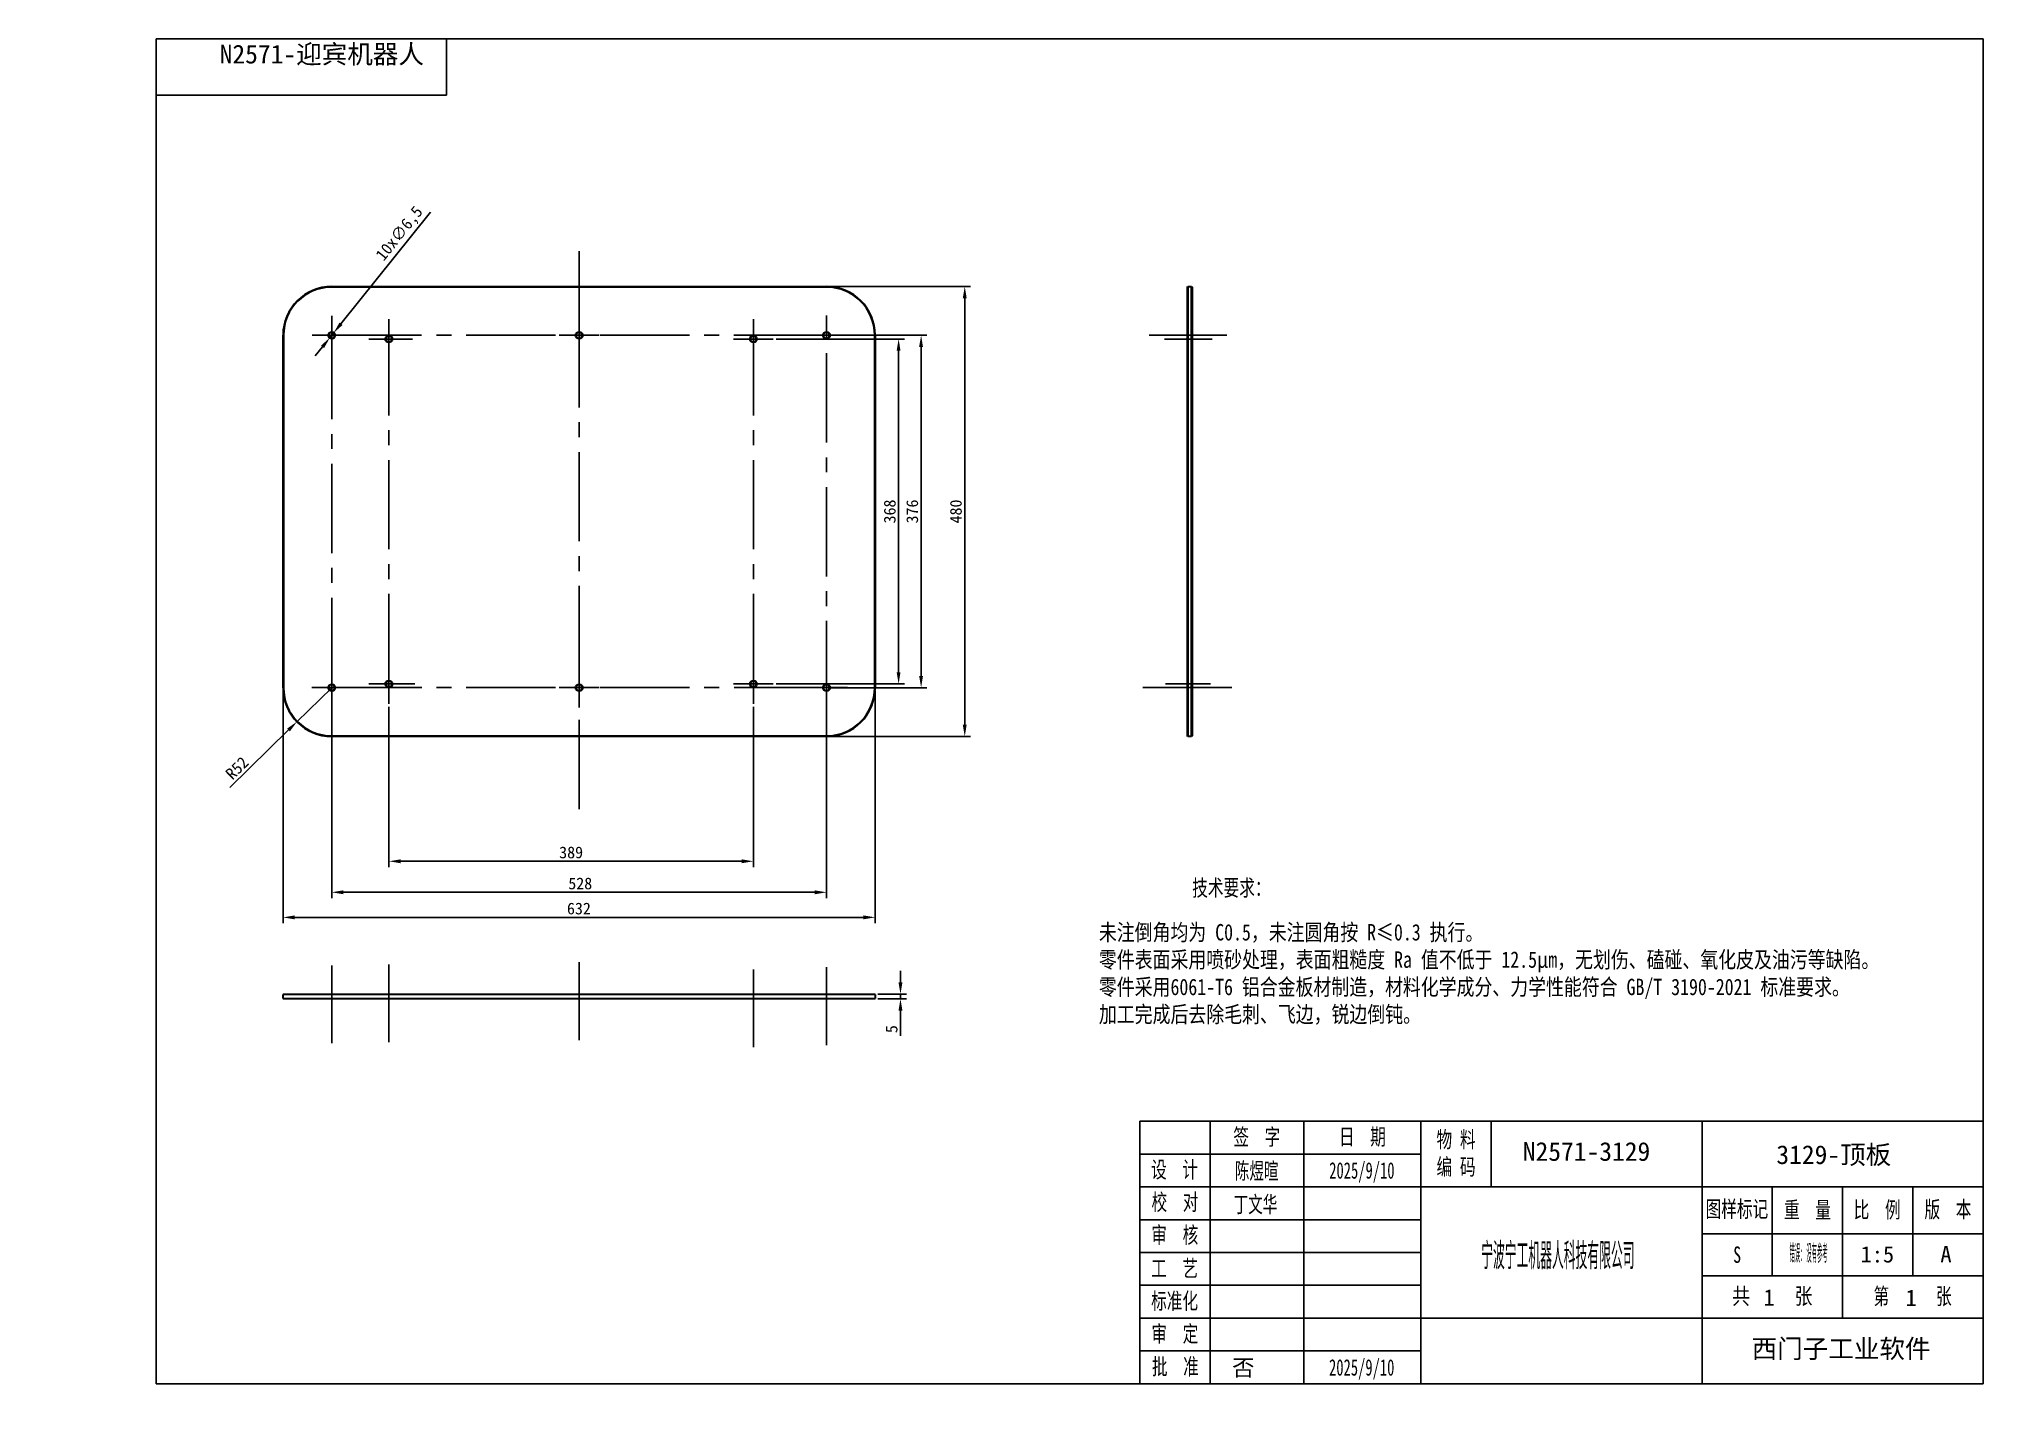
# Model space of a CAD drawing. Header units: millimetres. Extents: x 0 to 415, y 0 to 292.
import ezdxf
from ezdxf import colors
from ezdxf.entities.mleader import LeaderData, LeaderLine
from ezdxf.math import Vec2, Vec3

# ---------------------------------------------------------------- set-up
doc = ezdxf.new("R2010")
doc.units = ezdxf.units.MM
doc.linetypes.add('CENTER2', pattern=[28.575, 19.05, -3.175, 3.175, -3.175])
for name, color, linetype in [('3129-顶板', 7, 'Continuous'), ('Default', 7, 'Continuous'), ('图框', 7, 'Continuous')]:
    doc.layers.add(name, color=color, linetype=linetype)
doc.styles.add('SEACAD_Arial', font='arial.ttf', dxfattribs={"width": 0.8})
doc.dimstyles.new('ISO-25', dxfattribs={"dimtxt": 2.5, "dimasz": 2.5, "dimexe": 1.25, "dimexo": 0.625, "dimtad": 1, "dimlfac": 5, "dimtxsty": 'Standard', "dimcen": 2.5, "dimadec": 0, "dimazin": 0, "dimtfac": 1, "dimtmove": 0, "dimatfit": 3, "dimfxl": 1, "dimarcsym": 0})

# ---------------------------------------------------------------- blocks, each defined once
blk = doc.blocks.new('SE')
at = {"layer": '3129-顶板', "color": 7, "linetype": 'Continuous', "lineweight": 30}
for p, q in [((62.51, 239.14), (168.11, 239.14)), ((168.11, 239.04), (62.51, 239.04)), ((52.11, 153.54), (52.11, 228.74)), ((52.21, 228.74), (52.21, 153.54)), ((178.41, 153.54), (178.41, 228.74)), ((178.51, 228.74), (178.51, 153.54)), ((62.51, 143.24), (168.11, 143.24)), ((168.11, 143.14), (62.51, 143.14))]:
    blk.add_line(p, q, dxfattribs=at)
for centre, radius in [((62.51, 228.74), 0.75), ((62.51, 228.74), 0.65), ((74.71, 227.94), 0.75), ((74.71, 227.94), 0.65), ((115.31, 228.74), 0.75), ((115.31, 228.74), 0.65), ((152.51, 227.94), 0.75), ((152.51, 227.94), 0.65), ((168.11, 228.74), 0.75), ((168.11, 228.74), 0.65), ((62.51, 153.54), 0.75), ((62.51, 153.54), 0.65), ((74.71, 154.34), 0.75), ((74.71, 154.34), 0.65), ((115.31, 153.54), 0.75), ((115.31, 153.54), 0.65), ((152.51, 154.34), 0.75), ((152.51, 154.34), 0.65), ((168.11, 153.54), 0.75), ((168.11, 153.54), 0.65)]:
    blk.add_circle(centre, radius, dxfattribs=at)
for centre, radius, start, end in [((62.51, 228.74), 10.4, 90, 180), ((62.51, 228.74), 10.3, 90, 180), ((168.11, 228.74), 10.4, 0, 90), ((168.11, 228.74), 10.3, 0, 90), ((62.51, 153.54), 10.4, 180, 270), ((62.51, 153.54), 10.3, 180, 270), ((168.11, 153.54), 10.3, 270, 0), ((168.11, 153.54), 10.4, 270, 0)]:
    blk.add_arc(centre, radius, start, end, dxfattribs=at)
blk = doc.blocks.new('SE1')
at = {"layer": '3129-顶板', "color": 7, "linetype": 'Continuous', "lineweight": 30}
for p, q in [((52.21, 88.13), (52.11, 88.03)), ((52.11, 87.23), (52.11, 88.03)), ((62.51, 88.03), (52.11, 88.03)), ((52.11, 87.23), (62.51, 87.23)), ((52.11, 87.23), (52.21, 87.13)), ((52.21, 88.13), (62.51, 88.13)), ((62.51, 88.13), (168.11, 88.13)), ((168.11, 88.03), (62.51, 88.03)), ((62.51, 87.23), (168.11, 87.23)), ((168.11, 88.13), (178.41, 88.13)), ((178.51, 88.03), (168.11, 88.03)), ((168.11, 87.23), (178.51, 87.23)), ((178.51, 88.03), (178.41, 88.13)), ((178.41, 87.13), (178.51, 87.23)), ((178.51, 88.03), (178.51, 87.23)), ((62.51, 87.13), (52.21, 87.13)), ((168.11, 87.13), (62.51, 87.13)), ((178.41, 87.13), (168.11, 87.13))]:
    blk.add_line(p, q, dxfattribs=at)
blk = doc.blocks.new('SE2')
at = {"layer": '3129-顶板', "color": 7, "linetype": 'Continuous', "lineweight": 30}
for p, q in [((245.16, 239.04), (245.26, 239.14)), ((245.16, 228.74), (245.16, 239.04)), ((245.26, 239.14), (246.06, 239.14)), ((245.26, 239.14), (245.26, 228.74)), ((246.06, 228.74), (246.06, 239.14)), ((246.06, 239.14), (246.16, 239.04)), ((246.16, 239.04), (246.16, 228.74)), ((245.16, 153.54), (245.16, 228.74)), ((245.26, 228.74), (245.26, 153.54)), ((246.06, 153.54), (246.06, 228.74)), ((246.16, 228.74), (246.16, 153.54)), ((245.16, 143.24), (245.16, 153.54)), ((245.26, 153.54), (245.26, 143.14)), ((246.06, 143.14), (246.06, 153.54)), ((246.16, 153.54), (246.16, 143.24)), ((245.26, 143.14), (245.16, 143.24)), ((246.06, 143.14), (245.26, 143.14)), ((246.16, 143.24), (246.06, 143.14))]:
    blk.add_line(p, q, dxfattribs=at)
blk = doc.blocks.new('_DOT')
at = {"color": 0}
blk.add_line((0, 0), (-1, 0), dxfattribs=at)
at = {"color": 0, "const_width": 0.333}
blk.add_lwpolyline([(-0.1665, 0, 1), (0.1665, 0, 1)], format="xyb", close=True, dxfattribs=at)
blk = doc.blocks.new('*U18')
at = {"color": 0, "linetype": 'CENTER2', "transparency": 16777216}
for p, q in [((-4.15, 0), (-0.13, 0)), ((0, 0.13), (0, 4.15)), ((0.13, 0), (108.23, 0)), ((0, -4.15), (0, -0.13))]:
    blk.add_line(p, q, dxfattribs=at)
at = {"color": 0, "linetype": 'Continuous', "transparency": 16777216}
for p, q in [((-0.07, 0), (0.07, 0)), ((0, -0.07), (0, 0.07))]:
    blk.add_line(p, q, dxfattribs=at)
blk = doc.blocks.new('*U19')
at = {"color": 0, "linetype": 'CENTER2', "transparency": 16777216}
for p, q in [((0, 0.15), (0, 4.25)), ((-4.25, 0), (-0.15, 0)), ((0.15, 0), (5.03, 0)), ((0, -4.25), (0, -0.15))]:
    blk.add_line(p, q, dxfattribs=at)
at = {"color": 0, "linetype": 'Continuous', "transparency": 16777216}
for p, q in [((-0.08, 0), (0.08, 0)), ((0, -0.08), (0, 0.08))]:
    blk.add_line(p, q, dxfattribs=at)
blk = doc.blocks.new('*U20')
at = {"color": 0, "linetype": 'CENTER2', "transparency": 16777216}
for p, q in [((0, 0.15), (0, 17.95)), ((-4.25, 0), (-0.15, 0)), ((0.15, 0), (4.25, 0)), ((0, -101.12), (0, -0.15))]:
    blk.add_line(p, q, dxfattribs=at)
at = {"color": 0, "linetype": 'Continuous', "transparency": 16777216}
for p, q in [((-0.08, 0), (0.08, 0)), ((0, -0.08), (0, 0.08))]:
    blk.add_line(p, q, dxfattribs=at)
blk = doc.blocks.new('*U21')
at = {"color": 0, "linetype": 'CENTER2', "transparency": 16777216}
for p, q in [((0, 0.15), (0, 4.25)), ((-4.25, 0), (-0.15, 0)), ((0.15, 0), (4.25, 0)), ((0, -4.25), (0, -0.15))]:
    blk.add_line(p, q, dxfattribs=at)
at = {"color": 0, "linetype": 'Continuous', "transparency": 16777216}
for p, q in [((-0.075, 0), (0.075, 0)), ((0, -0.075), (0, 0.075))]:
    blk.add_line(p, q, dxfattribs=at)
blk = doc.blocks.new('*U22')
at = {"color": 0, "linetype": 'CENTER2', "transparency": 16777216}
for p, q in [((0, 0.15), (0, 4.25)), ((-4.25, 0), (-0.15, 0)), ((0.15, 0), (4.25, 0)), ((0, -80.02), (0, -0.15))]:
    blk.add_line(p, q, dxfattribs=at)
at = {"color": 0, "linetype": 'Continuous', "transparency": 16777216}
for p, q in [((-0.07, 0), (0.07, 0)), ((0, -0.07), (0, 0.07))]:
    blk.add_line(p, q, dxfattribs=at)
blk = doc.blocks.new('*U23')
at = {"color": 0, "linetype": 'CENTER2', "transparency": 16777216}
for p, q in [((0, 0.15), (0, 78.49)), ((-4.25, 0), (-0.15, 0)), ((0.15, 0), (110.09, 0)), ((0, -4.25), (0, -0.15))]:
    blk.add_line(p, q, dxfattribs=at)
at = {"color": 0, "linetype": 'Continuous', "transparency": 16777216}
for p, q in [((-0.07, 0), (0.07, 0)), ((0, -0.07), (0, 0.07))]:
    blk.add_line(p, q, dxfattribs=at)
blk = doc.blocks.new('*U24')
at = {"color": 0, "linetype": 'CENTER2', "transparency": 16777216}
for p, q in [((0, 0.15), (0, 71.99)), ((-4.25, 0), (-0.15, 0)), ((0.15, 0), (5.51, 0)), ((0, -4.25), (0, -0.15))]:
    blk.add_line(p, q, dxfattribs=at)
at = {"color": 0, "linetype": 'Continuous', "transparency": 16777216}
for p, q in [((-0.08, 0), (0.08, 0)), ((0, -0.08), (0, 0.08))]:
    blk.add_line(p, q, dxfattribs=at)
blk = doc.blocks.new('*U25')
at = {"color": 0, "linetype": 'CENTER2', "transparency": 16777216}
for p, q in [((0, 0.15), (0, 4.25)), ((-4.25, 0), (-0.15, 0)), ((0.15, 0), (4.25, 0)), ((0, -4.25), (0, -0.15))]:
    blk.add_line(p, q, dxfattribs=at)
at = {"color": 0, "linetype": 'Continuous', "transparency": 16777216}
for p, q in [((-0.075, 0), (0.075, 0)), ((0, -0.075), (0, 0.075))]:
    blk.add_line(p, q, dxfattribs=at)
blk = doc.blocks.new('*U26')
at = {"color": 0, "linetype": 'CENTER2', "transparency": 16777216}
for p, q in [((0, 0.15), (0, 70.38)), ((-4.25, 0), (-0.15, 0)), ((0.15, 0), (4.25, 0)), ((0, -4.25), (0, -0.15))]:
    blk.add_line(p, q, dxfattribs=at)
at = {"color": 0, "linetype": 'Continuous', "transparency": 16777216}
for p, q in [((-0.08, 0), (0.08, 0)), ((0, -0.08), (0, 0.08))]:
    blk.add_line(p, q, dxfattribs=at)
blk = doc.blocks.new('*U27')
at = {"color": 0, "linetype": 'CENTER2', "transparency": 16777216}
for p, q in [((0, 0.15), (0, 4.25)), ((-4.25, 0), (-0.15, 0)), ((0.15, 0), (4.25, 0)), ((0, -4.25), (0, -0.15))]:
    blk.add_line(p, q, dxfattribs=at)
at = {"color": 0, "linetype": 'Continuous', "transparency": 16777216}
for p, q in [((-0.075, 0), (0.075, 0)), ((0, -0.075), (0, 0.075))]:
    blk.add_line(p, q, dxfattribs=at)
blk = doc.blocks.new('*D29')
at = {"color": 0, "lineweight": -2, "transparency": 16777216}
for p, q in [((168.74, 228.74), (189.56, 228.74)), ((188.31, 226.24), (188.31, 156.04)), ((168.74, 153.54), (189.56, 153.54))]:
    blk.add_line(p, q, dxfattribs=at)
at = {"color": 0, "transparency": 16777216}
for points in [[(187.89, 226.24), (188.72, 226.24), (188.31, 228.74)], [(187.89, 156.04), (188.72, 156.04), (188.31, 153.54)]]:
    blk.add_solid(points, dxfattribs=at)
at = {"layer": 'Defpoints', "color": 0, "transparency": 16777216}
for p in [(168.11, 228.74), (168.11, 153.54), (188.31, 153.54)]:
    blk.add_point(p, dxfattribs=at)
at = {"color": 0, "transparency": 16777216, "insert": (186.43, 191.14), "char_height": 2.5, "attachment_point": 5, "rotation": 90}
blk.add_mtext('376', dxfattribs=at)
blk = doc.blocks.new('*D30')
at = {"color": 0, "lineweight": -2, "transparency": 16777216}
for p, q in [((52.11, 152.92), (52.11, 103.27)), ((178.51, 152.92), (178.51, 103.27)), ((54.61, 104.52), (176.01, 104.52))]:
    blk.add_line(p, q, dxfattribs=at)
at = {"color": 0, "transparency": 16777216}
for points in [[(54.61, 104.93), (54.61, 104.1), (52.11, 104.52)], [(176.01, 104.93), (176.01, 104.1), (178.51, 104.52)]]:
    blk.add_solid(points, dxfattribs=at)
at = {"layer": 'Defpoints', "color": 0, "transparency": 16777216}
for p in [(52.11, 153.54), (178.51, 153.54), (178.51, 104.52)]:
    blk.add_point(p, dxfattribs=at)
at = {"color": 0, "transparency": 16777216, "insert": (115.27, 106.39), "char_height": 2.5, "attachment_point": 5}
blk.add_mtext('632', dxfattribs=at)
blk = doc.blocks.new('*D31')
at = {"color": 0, "lineweight": -2, "transparency": 16777216}
for p, q in [((62.51, 152.92), (62.51, 108.62)), ((168.11, 152.92), (168.11, 108.62)), ((65.01, 109.87), (165.61, 109.87))]:
    blk.add_line(p, q, dxfattribs=at)
at = {"color": 0, "transparency": 16777216}
for points in [[(65.01, 110.29), (65.01, 109.45), (62.51, 109.87)], [(165.61, 110.29), (165.61, 109.45), (168.11, 109.87)]]:
    blk.add_solid(points, dxfattribs=at)
at = {"layer": 'Defpoints', "color": 0, "transparency": 16777216}
for p in [(62.51, 153.54), (168.11, 153.54), (168.11, 109.87)]:
    blk.add_point(p, dxfattribs=at)
at = {"color": 0, "transparency": 16777216, "insert": (115.56, 111.74), "char_height": 2.5, "attachment_point": 5}
blk.add_mtext('528', dxfattribs=at)
blk = doc.blocks.new('*D32')
at = {"color": 0, "lineweight": -2, "transparency": 16777216}
for p, q in [((62.51, 153.54), (55.08, 146.27)), ((40.77, 132.27), (53.29, 144.52))]:
    blk.add_line(p, q, dxfattribs=at)
at = {"color": 0, "transparency": 16777216}
blk.add_solid([(53, 144.82), (53.58, 144.22), (55.08, 146.27)], dxfattribs=at)
at = {"layer": 'Defpoints', "color": 0, "transparency": 16777216}
for p in [(62.51, 153.54), (55.08, 146.27)]:
    blk.add_point(p, dxfattribs=at)
at = {"color": 0, "transparency": 16777216, "insert": (42.29, 136.38), "char_height": 2.5, "attachment_point": 5, "rotation": 44.3788}
blk.add_mtext('R52', dxfattribs=at)
blk = doc.blocks.new('*D33')
at = {"color": 0, "lineweight": -2, "transparency": 16777216}
for p, q in [((83.57, 255.05), (64.48, 231.2)), ((62.11, 228.23), (62.92, 229.25)), ((60.54, 226.28), (58.98, 224.33))]:
    blk.add_line(p, q, dxfattribs=at)
at = {"color": 0, "transparency": 16777216}
for points in [[(64.16, 231.46), (64.81, 230.94), (62.92, 229.25)], [(60.22, 226.54), (60.87, 226.02), (62.11, 228.23)]]:
    blk.add_solid(points, dxfattribs=at)
at = {"layer": 'Defpoints', "color": 0, "transparency": 16777216}
for p in [(62.92, 229.25), (62.11, 228.23)]:
    blk.add_point(p, dxfattribs=at)
at = {"color": 0, "transparency": 16777216, "insert": (77.13, 250.33), "char_height": 2.5, "attachment_point": 5, "rotation": 51.3212}
blk.add_mtext('10x∅6,5', dxfattribs=at)
blk = doc.blocks.new('*D34')
at = {"color": 0, "lineweight": -2, "transparency": 16777216}
for p, q in [((168.74, 239.14), (198.88, 239.14)), ((197.63, 236.64), (197.63, 145.64)), ((168.74, 143.14), (198.88, 143.14))]:
    blk.add_line(p, q, dxfattribs=at)
at = {"color": 0, "transparency": 16777216}
for points in [[(197.21, 236.64), (198.04, 236.64), (197.63, 239.14)], [(197.21, 145.64), (198.04, 145.64), (197.63, 143.14)]]:
    blk.add_solid(points, dxfattribs=at)
at = {"layer": 'Defpoints', "color": 0, "transparency": 16777216}
for p in [(168.11, 239.14), (168.11, 143.14), (197.63, 143.14)]:
    blk.add_point(p, dxfattribs=at)
at = {"color": 0, "transparency": 16777216, "insert": (195.75, 191.14), "char_height": 2.5, "attachment_point": 5, "rotation": 90}
blk.add_mtext('480', dxfattribs=at)
blk = doc.blocks.new('*D35')
at = {"color": 0, "lineweight": -2, "transparency": 16777216}
for p, q in [((157.39, 227.94), (184.76, 227.94)), ((183.51, 225.44), (183.51, 156.84)), ((157.39, 154.34), (184.76, 154.34))]:
    blk.add_line(p, q, dxfattribs=at)
at = {"color": 0, "transparency": 16777216}
for points in [[(183.09, 225.44), (183.92, 225.44), (183.51, 227.94)], [(183.09, 156.84), (183.92, 156.84), (183.51, 154.34)]]:
    blk.add_solid(points, dxfattribs=at)
at = {"layer": 'Defpoints', "color": 0, "transparency": 16777216}
for p in [(156.76, 227.94), (156.76, 154.34), (183.51, 154.34)]:
    blk.add_point(p, dxfattribs=at)
at = {"color": 0, "transparency": 16777216, "insert": (181.63, 191.14), "char_height": 2.5, "attachment_point": 5, "rotation": 90}
blk.add_mtext('368', dxfattribs=at)
blk = doc.blocks.new('*D36')
at = {"color": 0, "lineweight": -2, "transparency": 16777216}
for p, q in [((183.91, 90.63), (183.91, 93.13)), ((179.04, 88.13), (185.16, 88.13)), ((183.91, 88.13), (183.91, 87.13)), ((179.04, 87.13), (185.16, 87.13)), ((183.91, 84.63), (183.91, 79.21))]:
    blk.add_line(p, q, dxfattribs=at)
at = {"color": 0, "transparency": 16777216}
for points in [[(183.49, 90.63), (184.32, 90.63), (183.91, 88.13)], [(183.49, 84.63), (184.32, 84.63), (183.91, 87.13)]]:
    blk.add_solid(points, dxfattribs=at)
at = {"layer": 'Defpoints', "color": 0, "transparency": 16777216}
for p in [(178.41, 88.13), (178.41, 87.13), (183.91, 87.13)]:
    blk.add_point(p, dxfattribs=at)
at = {"color": 0, "transparency": 16777216, "insert": (182.03, 80.67), "char_height": 2.5, "attachment_point": 5, "rotation": 90}
blk.add_mtext('5', dxfattribs=at)
blk = doc.blocks.new('*D37')
at = {"color": 0, "lineweight": -2, "transparency": 16777216}
for p, q in [((74.71, 149.47), (74.71, 115.24)), ((152.51, 149.47), (152.51, 115.24)), ((77.21, 116.49), (150.01, 116.49))]:
    blk.add_line(p, q, dxfattribs=at)
at = {"color": 0, "transparency": 16777216}
for points in [[(77.21, 116.9), (77.21, 116.07), (74.71, 116.49)], [(150.01, 116.9), (150.01, 116.07), (152.51, 116.49)]]:
    blk.add_solid(points, dxfattribs=at)
at = {"layer": 'Defpoints', "color": 0, "transparency": 16777216}
for p in [(74.71, 150.09), (152.51, 150.09), (152.51, 116.49)]:
    blk.add_point(p, dxfattribs=at)
at = {"color": 0, "transparency": 16777216, "insert": (113.61, 118.36), "char_height": 2.5, "attachment_point": 5}
blk.add_mtext('389', dxfattribs=at)

msp = doc.modelspace()

# ---------------------------------------------------------------- linework, layer by layer
at = {"color": 1, "linetype": 'CENTER2'}
for p, q in [((236.9848, 228.7423), (253.5482, 228.7423)), ((240.259, 227.9423), (250.4159, 227.9423)), ((240.4838, 154.3423), (250.0662, 154.3423)), ((235.6196, 153.5423), (256.0727, 153.5423)), ((62.5127, 94.2718), (62.5127, 77.658)), ((74.7127, 94.4686), (74.7127, 77.8549)), ((115.3127, 94.9343), (115.3127, 78.3205)), ((152.5127, 93.4094), (152.5127, 76.7956)), ((168.1127, 93.8735), (168.1127, 77.2597))]:
    msp.add_line(p, q, dxfattribs=at)
at = {"layer": 'Default', "color": 7, "linetype": 'Continuous'}
for p, q in [((250, 61), (250, 5)), ((270, 61), (270, 5)), ((310, 61), (310, 47)), ((235, 54), (295, 54)), ((235, 47), (415, 47)), ((385, 47.003), (385, 19)), ((235, 40), (295, 40)), ((355, 28.003), (415, 28.003))]:
    msp.add_line(p, q, dxfattribs=at)
at = {"layer": '图框', "color": 7, "linetype": 'Continuous'}
for p, q in [((25, 5), (25, 292)), ((25, 292), (415, 292)), ((87, 292), (87, 280)), ((415, 292), (415, 5)), ((87, 280), (25, 280)), ((415, 61), (235, 61)), ((235, 5), (235, 61)), ((295, 5), (295, 61)), ((355, 61), (355, 5)), ((235, 5), (235, 54)), ((355, 47), (415, 47)), ((370, 47.003), (370, 28.003)), ((400, 47.003), (400, 28.003)), ((355, 37), (415, 37)), ((235, 33), (295, 33)), ((235, 26), (295, 26)), ((235, 19), (415, 19)), ((235, 12), (295, 12)), ((415, 5), (25, 5))]:
    msp.add_line(p, q, dxfattribs=at)

# ---------------------------------------------------------------- block references
at = {"color": 1, "linetype": 'CENTER2'}
for name, p in [('*U20', (115.3127, 228.7423)), ('*U18', (62.5127, 228.7423)), ('*U22', (168.1127, 228.7423)), ('*U23', (62.5127, 153.5423)), ('*U19', (74.7127, 227.9423)), ('*U21', (152.5127, 227.9423)), ('*U24', (74.7127, 154.3423)), ('*U26', (152.5127, 154.3423)), ('*U25', (115.3127, 153.5423)), ('*U27', (168.1127, 153.5423))]:
    msp.add_blockref(name, p, dxfattribs=at)
at = {"layer": 'Default'}
for name in ['SE', 'SE2', 'SE1']:
    msp.add_blockref(name, (0, 0), dxfattribs=at)

# ---------------------------------------------------------------- texts
at = {"color": 40, "true_color": 0xf8d731, "insert": (226.2646, 103.0928), "char_height": 3.5, "attachment_point": 1, "style": 'SEACAD_Arial'}
msp.add_mtext_dynamic_manual_height_columns('{\\fSimSun|b0|i0|c134|p34;未注倒角均为 C0.5，未注圆角按 R≤0.3 执行。^J零件表面采用喷砂处理，表面粗糙度 Ra 值不低于 12.5μm，无划伤、磕碰、氧化皮及油污等缺陷。^J零件采用6061-T6 铝合金板材制造，材料化学成分、力学性能符合 GB/T 3190-2021 标准要求。\\P加工完成后去除毛刺、飞边，锐边倒钝。}', width=176.719071, gutter_width=17.5, heights=[30.1714], dxfattribs=at)
at = {"layer": 'Default', "insert": (246.1799, 112.5814), "char_height": 3.5, "width": 19.563019, "attachment_point": 1, "style": 'SEACAD_Arial'}
msp.add_mtext('{\\f宋体|b0||i0||c0|p34;\\C7;\\H3.5;\\W0.7;技术要求：}', dxfattribs=at)
at = {"layer": '图框', "char_height": 3.5, "attachment_point": 5, "style": 'SEACAD_Arial'}
for s, insert, width in [('{\\f宋体|b0||i0||c0|p34;\\C7;\\H3.5;\\W0.7;签  字}', (259.965, 57.4826), 19.96692), ('{\\f宋体|b0||i0||c0|p34;\\C7;\\H3.5;\\W0.7;日  期}', (282.4984, 57.5054), 25.046971), ('{\\f宋体|b0||i0||c0|p34;\\C7;\\H3.5;\\W0.7;物 料\\P}{\\f宋体|b0||i0||c0|p34;\\C7;\\H3.5;\\W0.7;编 码\\P}', (302.5013, 54.0275), 14.970527), ('{\\f宋体|b0||i0||c0|p34;\\C7;\\H3.5;\\W0.7;设  计}', (242.4043, 50.4934), 14.851195), ('{\\f宋体|b0||i0||c0|p34;\\C7;\\H3.5;\\W0.7;校  对}', (242.5051, 43.5621), 14.895466), ('{\\f宋体|b0||i0||c0|p34;\\C7;\\H3.5;\\W0.7;图样标记}', (362.4427, 42.0879), 14.830088), ('{\\f宋体|b0||i0||c0|p34;\\C7;\\H3.5;\\W0.7;重  量}', (377.5044, 41.9708), 14.909583), ('{\\f宋体|b0||i0||c0|p34;\\C7;\\H3.5;\\W0.7;比  例}', (392.3866, 41.9426), 14.953657), ('{\\f宋体|b0||i0||c0|p34;\\C7;\\H3.5;\\W0.7;版  本}', (407.4961, 41.9992), 15.026697), ('{\\f宋体|b0||i0||c0|p34;\\C7;\\H3.5;\\W0.7;审  核}', (242.4658, 36.5574), 14.974169), ('{\\f宋体|b0||i0||c0|p34;\\C7;\\H3.5;\\W0.7;S}', (362.4988, 32.501), 14.999281), ('{\\f宋体|b0||i0||c0|p34;\\C7;\\H3.5;\\W0.7;工  艺}', (242.4043, 29.4741), 14.851195), ('{\\f宋体|b0||i0||c0|p34;\\C7;\\H3.5;\\W0.7;标准化}', (242.4217, 22.4763), 14.816504), ('{\\f宋体|b0||i0||c0|p34;\\C7;\\H3.5;\\W0.8;共     张}', (369.9951, 23.5031), 29.999705), ('{\\f宋体|b0||i0||c0|p34;\\C7;\\H3.5;\\W0.7;第      张}', (399.9521, 23.4696), 29.903823), ('{\\f宋体|b0||i0||c0|p34;\\C7;\\H3.5;\\W0.7;审  定}', (242.4831, 15.4422), 14.939478), ('{\\f宋体|b0||i0||c0|p34;\\C7;\\H3.5;\\W0.7;批  准}', (242.58, 8.4723), 14.936404)]:
    msp.add_mtext(s, dxfattribs=dict(at, insert=insert, width=width))
at = {"layer": '图框', "insert": (384.6837, 12.2564), "char_height": 4, "width": 65.807381, "attachment_point": 5}
msp.add_mtext('{\\f宋体|b1||i0||c0|p34;\\C7;\\H4.;\\W1.;西门子工业软件}', dxfattribs=at)

# ---------------------------------------------------------------- dimensions: what is measured, and where the dimension line sits
at = {"color": 4}
dim = msp.add_diameter_dim_2p(p1=(62.1064, 228.2348), p2=(62.9189, 229.2497), text='10x<>', dimstyle='ISO-25', dxfattribs=at)
dim.commit()
dim.dimension.update_dxf_attribs({"geometry": '*D33', "text_midpoint": (78.7521, 249.0277), "dimtype": 163})
for base, p1, p2, picture, middle in [((197.6268, 143.1423), (168.1127, 239.1423), (168.1127, 143.1423), '*D34', (195.7518, 191.1423)), ((188.3075, 153.5423), (168.1127, 228.7423), (168.1127, 153.5423), '*D29', (186.4325, 191.1423)), ((183.5075, 154.3423), (156.7627, 227.9423), (156.7627, 154.3423), '*D35', (181.6325, 191.1423)), ((183.9063, 87.1286), (178.4127, 88.1286), (178.4127, 87.1286), '*D36', (182.0313, 80.6702))]:
    dim = msp.add_linear_dim(base=base, p1=p1, p2=p2, angle=90, dimstyle='ISO-25', dxfattribs=at)
    dim.commit()
    dim.dimension.update_dxf_attribs({"geometry": picture, "text_midpoint": middle})
dim = msp.add_radius_dim(center=(62.5127, 153.5423), mpoint=(55.0795, 146.2685), dimstyle='ISO-25', dxfattribs=at)
dim.commit()
dim.dimension.update_dxf_attribs({"geometry": '*D32', "text_midpoint": (43.6014, 135.0367), "dimtype": 164})
for base, p1, p2, picture, middle in [((178.5127, 104.5177), (52.1127, 153.5423), (178.5127, 153.5423), '*D30', (115.2737, 104.5177)), ((168.1127, 109.8688), (62.5127, 153.5423), (168.1127, 153.5423), '*D31', (115.5555, 109.8688))]:
    dim = msp.add_linear_dim(base=base, p1=p1, p2=p2, dimstyle='ISO-25', dxfattribs=at)
    dim.commit()
    dim.dimension.update_dxf_attribs({"geometry": picture, "text_midpoint": middle, "dimtype": 160})
dim = msp.add_linear_dim(base=(152.5127, 116.4874), p1=(74.7127, 150.0923), p2=(152.5127, 150.0923), dimstyle='ISO-25', dxfattribs=at)
dim.commit()
dim.dimension.update_dxf_attribs({"geometry": '*D37', "text_midpoint": (113.6127, 118.3624)})

# ---------------------------------------------------------------- leaders
at = {"layer": '图框', "color": 7, "linetype": 'Continuous'}
ml = msp.add_multileader_mtext('Standard', dxfattribs=at)
ml.set_content('\\pxsm0.9;{\\fSimSun|b0|i0|c0|p34;N2\\fSimSun|b0|i0|c134|p34;57\\fSimSun|b0|i0|c0|p34;1-\\fSimSun|b0|i0|c134|p34;迎宾机器人}', color=7)
ml.set_leader_properties()
ml.set_arrow_properties(name='DOT')
ml.build(insert=Vec2(0, 0))
ml.multileader.update_dxf_attribs({"leader_type": 0, "dogleg_length": 0})
ctx = ml.context
ctx.base_point, ctx.landing_gap_size = Vec3(36.2533, 288.4496), 1.4
ctx.text_align_type = 1
notes = []
notes.append((ctx, [(0, (0, 0, 0), (0, 0), (1, 0), 1, [])]))
ctx.mtext.insert, ctx.mtext.alignment = Vec3(60.3908, 290.7513), 2
ml = msp.add_multileader_mtext('Standard', dxfattribs=at)
ml.set_content('\\pxsm0.9;{\\fSimSun|b0|i0|c0|p34;N2\\fSimSun|b0|i0|c134|p34;57\\fSimSun|b0|i0|c0|p34;1-\\fSimSun|b0|i0|c134|p34;3129}', color=7)
ml.set_leader_properties()
ml.set_arrow_properties(name='DOT')
ml.build(insert=Vec2(0, 0))
ml.multileader.update_dxf_attribs({"leader_type": 0, "dogleg_length": 0})
ctx = ml.context
ctx.base_point, ctx.landing_gap_size = Vec3(314.8257, 54.5597), 1.4
ctx.text_align_type = 1
notes.append((ctx, [(0, (0, 0, 0), (0, 0), (1, 0), 1, [])]))
ctx.mtext.insert, ctx.mtext.alignment = Vec3(330.3486, 56.5597), 2
ml = msp.add_multileader_mtext('Standard', dxfattribs=at)
ml.set_content('{\\pxsm0.9;\\f宋体|b0||i0||c0|p34;\\W1.;3129-顶板\\P}', color=7)
ml.set_leader_properties()
ml.set_arrow_properties(name='DOT')
ml.build(insert=Vec2(0, 0))
ml.multileader.update_dxf_attribs({"leader_type": 0, "dogleg_length": 0})
ctx = ml.context
ctx.base_point, ctx.landing_gap_size = Vec3(368.5611, 53.5747), 1.4
ctx.text_align_type = 1
notes.append((ctx, [(0, (0, 0, 0), (0, 0), (1, 0), 1, [])]))
ctx.mtext.insert, ctx.mtext.alignment = Vec3(383.129, 55.8767), 2
ml = msp.add_multileader_mtext('Standard', dxfattribs=at)
ml.set_content('{\\pxsm0.9;\\f宋体|b0||i0||c0|p34;\\W0.6507936508;陈煜暄\\P}', color=7)
ml.set_leader_properties()
ml.set_arrow_properties(name='DOT')
ml.build(insert=Vec2(0, 0))
ml.multileader.update_dxf_attribs({"leader_type": 0, "dogleg_length": 0, "arrow_head_size": 3.5})
ctx = ml.context
ctx.base_point, ctx.char_height, ctx.arrow_head_size, ctx.landing_gap_size = Vec3(253.2693, 50.161), 3.5, 3.5, 1.225
ctx.text_align_type = 1
notes.append((ctx, [(0, (0, 0, 0), (0, 0), (1, 0), 1, [])]))
ctx.mtext.insert, ctx.mtext.alignment = Vec3(259.9388, 52.1752), 2
ml = msp.add_multileader_mtext('Standard', dxfattribs=at)
ml.set_content('{\\pxsm0.9;\\f宋体|b0||i0||c0|p34;\\W0.6507936508;2025/9/10\\P}', color=7)
ml.set_leader_properties()
ml.set_arrow_properties(name='DOT')
ml.build(insert=Vec2(0, 0))
ml.multileader.update_dxf_attribs({"leader_type": 0, "dogleg_length": 0, "arrow_head_size": 3.5})
ctx = ml.context
ctx.base_point, ctx.char_height, ctx.arrow_head_size, ctx.landing_gap_size = Vec3(273.2342, 50.3286), 3.5, 3.5, 1.225
ctx.text_align_type = 1
notes.append((ctx, [(0, (0, 0, 0), (0, 0), (1, 0), 1, [])]))
ctx.mtext.insert, ctx.mtext.alignment = Vec3(282.3967, 52.2641), 2
ml = msp.add_multileader_mtext('Standard', dxfattribs=at)
ml.set_content('{\\pxsm0.9;\\f宋体|b0||i0||c0|p34;\\W0.6507936508;丁文华\\P}', color=7)
ml.set_leader_properties()
ml.set_arrow_properties(name='DOT')
ml.build(insert=Vec2(0, 0))
ml.multileader.update_dxf_attribs({"leader_type": 0, "dogleg_length": 0, "arrow_head_size": 3.5})
ctx = ml.context
ctx.base_point, ctx.char_height, ctx.arrow_head_size, ctx.landing_gap_size = Vec3(252.9545, 43.0182), 3.5, 3.5, 1.225
ctx.text_align_type = 1
notes.append((ctx, [(0, (0, 0, 0), (0, 0), (1, 0), 1, [])]))
ctx.mtext.insert, ctx.mtext.alignment = Vec3(259.6815, 45.0132), 2
ml = msp.add_multileader_mtext('Standard', dxfattribs=at)
ml.set_content('{\\pxsm0.9;\\f宋体|b0||i0||c0|p34;\\W0.369086814;宁波宁工机器人科技有限公司\\P}', color=7)
ml.set_leader_properties()
ml.set_arrow_properties(name='DOT')
ml.build(insert=Vec2(0, 0))
ml.multileader.update_dxf_attribs({"leader_type": 0, "dogleg_length": 0, "arrow_head_size": 5})
ctx = ml.context
ctx.base_point, ctx.char_height, ctx.arrow_head_size, ctx.landing_gap_size = Vec3(305.3775, 32.0909), 5, 5, 1.75
ctx.text_align_type = 1
notes.append((ctx, [(0, (0, 0, 0), (0, 0), (1, 0), 1, [])]))
ctx.mtext.insert, ctx.mtext.alignment = Vec3(324.2319, 34.9684), 2
ml = msp.add_multileader_mtext('Standard', dxfattribs=at)
ml.set_content('{\\pxsm0.9;\\f宋体|b0||i0||c0|p34;\\W0.231395911; 错误: 没有参考\\P}', color=7)
ml.set_leader_properties()
ml.set_arrow_properties(name='DOT')
ml.build(insert=Vec2(0, 0))
ml.multileader.update_dxf_attribs({"leader_type": 0, "dogleg_length": 0, "arrow_head_size": 3.5})
ctx = ml.context
ctx.base_point, ctx.char_height, ctx.arrow_head_size, ctx.landing_gap_size = Vec3(371.0955, 32.672), 3.5, 3.5, 1.225
ctx.text_align_type = 1
notes.append((ctx, [(0, (0, 0, 0), (0, 0), (1, 0), 1, [])]))
ctx.mtext.insert, ctx.mtext.alignment = Vec3(377.4158, 34.6757), 2
ml = msp.add_multileader_mtext('Standard', dxfattribs=at)
ml.set_content('{\\pxsm0.9;\\f宋体|b0||i0||c0|p34;\\W1.;A\\P}', color=7)
ml.set_leader_properties()
ml.set_arrow_properties(name='DOT')
ml.build(insert=Vec2(0, 0))
ml.multileader.update_dxf_attribs({"leader_type": 0, "dogleg_length": 0, "arrow_head_size": 3.5})
ctx = ml.context
ctx.base_point, ctx.char_height, ctx.arrow_head_size, ctx.landing_gap_size = Vec3(403.8901, 32.6684), 3.5, 3.5, 1.225
ctx.text_align_type = 1
notes.append((ctx, [(0, (0, 0, 0), (0, 0), (1, 0), 1, [])]))
ctx.mtext.insert, ctx.mtext.alignment = Vec3(407.0731, 34.4184), 2
ml = msp.add_multileader_mtext('Standard', dxfattribs=at)
ml.set_content('{\\pxsm0.9;\\f宋体|b0||i0||c0|p34;\\W1.;1:5\\P}', color=7)
ml.set_leader_properties()
ml.set_arrow_properties(name='DOT')
ml.build(insert=Vec2(0, 0))
ml.multileader.update_dxf_attribs({"leader_type": 0, "dogleg_length": 0, "arrow_head_size": 3.5})
ctx = ml.context
ctx.base_point, ctx.char_height, ctx.arrow_head_size, ctx.landing_gap_size = Vec3(387.1171, 32.6143), 3.5, 3.5, 1.225
ctx.text_align_type = 1
notes.append((ctx, [(0, (0, 0, 0), (0, 0), (1, 0), 1, [])]))
ctx.mtext.insert, ctx.mtext.alignment = Vec3(392.4316, 34.3643), 2
ml = msp.add_multileader_mtext('Standard', dxfattribs=at)
ml.set_content('{\\pxsm0.9;\\f宋体|b0||i0||c0|p34;\\W1.;1\\P}', color=7)
ml.set_leader_properties()
ml.set_arrow_properties(name='DOT')
ml.build(insert=Vec2(0, 0))
ml.multileader.update_dxf_attribs({"leader_type": 0, "dogleg_length": 0, "arrow_head_size": 3.5})
ctx = ml.context
ctx.base_point, ctx.char_height, ctx.arrow_head_size, ctx.landing_gap_size = Vec3(367.0727, 23.3988), 3.5, 3.5, 1.225
ctx.text_align_type = 2
notes.append((ctx, [(0, (0, 0, 0), (0, 0), (1, 0), 1, [])]))
ctx.mtext.insert, ctx.mtext.alignment = Vec3(370.4972, 25.1488), 3
ml = msp.add_multileader_mtext('Standard', dxfattribs=at)
ml.set_content('{\\pxsm0.9;\\f宋体|b0||i0||c0|p34;\\W1.;1\\P}', color=7)
ml.set_leader_properties()
ml.set_arrow_properties(name='DOT')
ml.build(insert=Vec2(0, 0))
ml.multileader.update_dxf_attribs({"leader_type": 0, "dogleg_length": 0, "arrow_head_size": 3.5})
ctx = ml.context
ctx.base_point, ctx.char_height, ctx.arrow_head_size, ctx.landing_gap_size = Vec3(396.9252, 23.3256), 3.5, 3.5, 1.225
ctx.text_align_type = 1
notes.append((ctx, [(0, (0, 0, 0), (0, 0), (1, 0), 1, [])]))
ctx.mtext.insert, ctx.mtext.alignment = Vec3(399.6374, 25.0756), 2
ml = msp.add_multileader_mtext('Standard', dxfattribs=at)
ml.set_content('{\\pxsm0.9;\\f宋体|b0||i0||c0|p34;\\W0.6507936508;2025/9/10\\P}', color=7)
ml.set_leader_properties()
ml.set_arrow_properties(name='DOT')
ml.build(insert=Vec2(0, 0))
ml.multileader.update_dxf_attribs({"leader_type": 0, "dogleg_length": 0, "arrow_head_size": 3.5})
ctx = ml.context
ctx.base_point, ctx.char_height, ctx.arrow_head_size, ctx.landing_gap_size = Vec3(273.1988, 8.2891), 3.5, 3.5, 1.225
ctx.text_align_type = 1
notes.append((ctx, [(0, (0, 0, 0), (0, 0), (1, 0), 1, [])]))
ctx.mtext.insert, ctx.mtext.alignment = Vec3(282.3612, 10.2246), 2
ml = msp.add_multileader_mtext('Standard', dxfattribs=at)
ml.set_content('{\\pxsm0.9;\\f宋体|b0||i0||c0|p34;\\W1.;否\\P}', color=7)
ml.set_leader_properties()
ml.set_arrow_properties(name='DOT')
ml.build(insert=Vec2(0, 0))
ml.multileader.update_dxf_attribs({"leader_type": 0, "dogleg_length": 0, "arrow_head_size": 3.5})
ctx = ml.context
ctx.base_point, ctx.char_height, ctx.arrow_head_size, ctx.landing_gap_size = Vec3(252.9545, 8.1526), 3.5, 3.5, 1.225
ctx.text_align_type = 1
notes.append((ctx, [(0, (0, 0, 0), (0, 0), (1, 0), 1, [])]))
ctx.mtext.insert, ctx.mtext.alignment = Vec3(257.0855, 10.1476), 2
for ctx, leaders in notes:
    for number, flags, end, landing, length, lines in leaders:
        leader = LeaderData()
        leader.index, (leader.has_last_leader_line, leader.has_dogleg_vector, leader.attachment_direction) = number, flags
        leader.last_leader_point, leader.dogleg_vector, leader.dogleg_length = Vec3(end), Vec3(landing), length
        for number, points, colour, breaks in lines:
            line = LeaderLine()
            line.index, line.vertices, line.color, line.breaks = number, Vec3.list(points), colors.encode_raw_color(colour), breaks
            leader.lines.append(line)
        ctx.leaders.append(leader)

doc.saveas('drawing.dxf')
